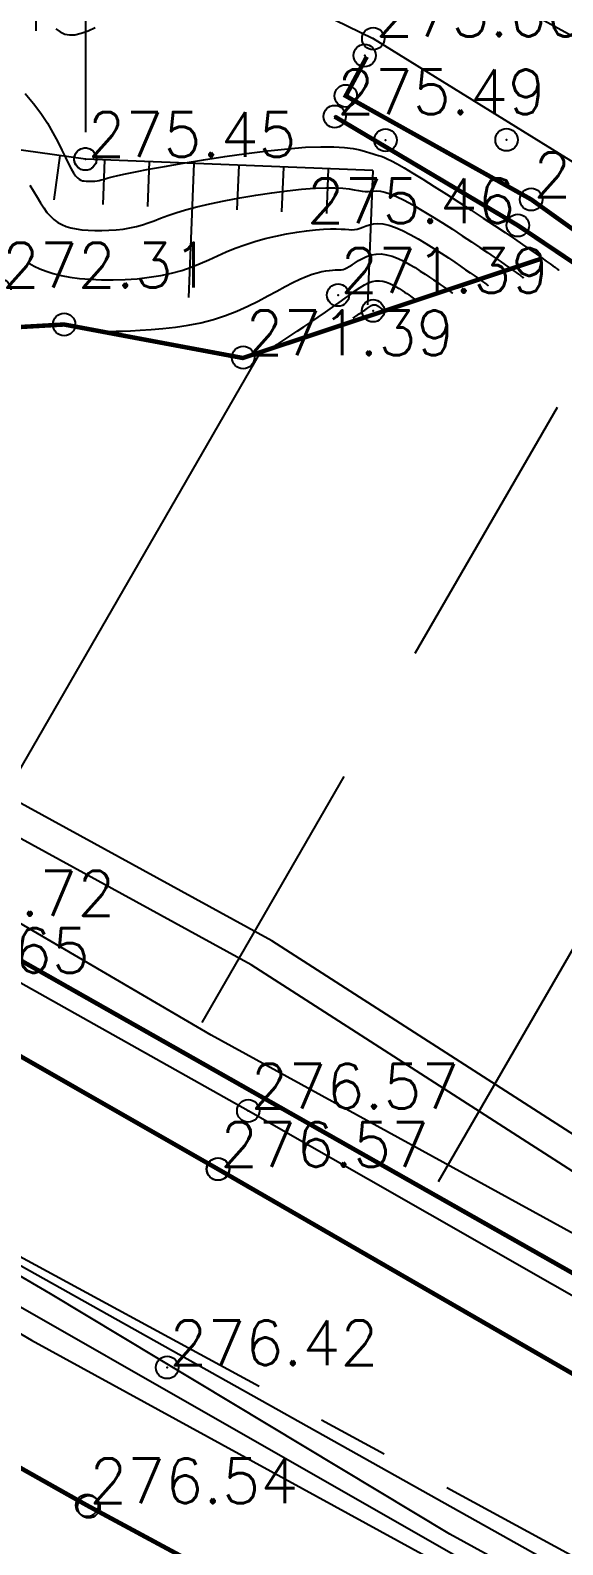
# Model space of a CAD drawing. Header units: millimetres. Extents: x 524954 to 526204, y 9523489 to 9524010.
# Drawn here: x 525315.41 to 525327.3, y 9523706.46 to 9523740.29 of the extents above; entities that cross this region are included whole.
import ezdxf
from ezdxf.enums import TextEntityAlignment as Align

# ---------------------------------------------------------------- set-up
doc = ezdxf.new("R2010")
doc.units = ezdxf.units.MM
doc.header["$PDMODE"] = 32
doc.header["$PDSIZE"] = 0.5
for name, pattern in [('ACAD_ISO12W100', [21, 12, -3, 0, -3, 0, -3]), ('AXES2', [28.575, 19.05, -3.175, 3.175, -3.175]), ('CACHE2', [4.7625, 3.175, -1.5875])]:
    doc.linetypes.add(name, pattern=pattern)
for name, color, linetype in [('Axe_Route_Existante', 1, 'AXES2'), ('Bord Fleuve', 4, 'ACAD_ISO12W100'), ('Bord_Route_Existante', 6, 'Continuous'), ('CN_01_00', 3, 'Continuous'), ('CN_02_00', 4, 'Continuous'), ('CN_05_00', 6, 'Continuous'), ('CN_10_00', 1, 'Continuous'), ('Haut_Talus', 30, 'Continuous'), ('PLUME_1', 7, 'Continuous'), ('PLUME_3', 4, 'Continuous'), ('PLUME_4', 3, 'Continuous'), ('PLUME_5', 6, 'Continuous'), ('PLUME_6', 2, 'Continuous'), ('PONT', 7, 'Continuous'), ('Réseau_Electrique', 1, 'CACHE2'), ('Talus', 2, 'Continuous'), ('TopoAlt', 3, 'Continuous'), ('TOPOJIS', 7, 'Continuous')]:
    doc.layers.add(name, color=color, linetype=linetype)
doc.layers.add('Bord_Route_Existante_POLY3D', color=6, linetype='Continuous', plot=False)
doc.layers.add('Trottoir', color=7, linetype='Continuous', true_color=0xff6666)
doc.styles.add('Simplex 1.0', font='Simplex.shx', dxfattribs={"width": 0.99, "height": 1})
doc.styles.get("Standard").update_dxf_attribs({"font": 'arial.ttf'})
doc.dimstyles.new('ISO-25', dxfattribs={"dimtxt": 2.5, "dimasz": 2.5, "dimexe": 1.25, "dimexo": 0.625, "dimtad": 1, "dimtxsty": 'Standard', "dimcen": 2.5, "dimadec": 0, "dimazin": 0, "dimtfac": 1, "dimtmove": 0, "dimatfit": 3, "dimfxl": 1, "dimarcsym": 0})

# ---------------------------------------------------------------- blocks, each defined once
blk = doc.blocks.new('TCPOINT M')
at = {"color": 0}
blk.add_point((0, 0), dxfattribs=at)
at = {"layer": 'TopoAlt', "style": 'Simplex 1.0', "width": 0.99}
blk.add_attdef('ALT', (0.15, 0.15), '', height=1, dxfattribs=at)
blk = doc.blocks.new('e004')
at = {"color": 0}
blk.add_line((0, 3.777478), (0, 0.25), dxfattribs=at)
for points in [[(-1.096503, 3.137365), (-1.096503, 3.412949), (1.096503, 4.142007), (1.096503, 4.417591)], [(-1.096503, 2.861781), (-1.096503, 3.137365), (1.096503, 3.866423), (1.096503, 4.142007)]]:
    blk.add_lwpolyline(points, dxfattribs=at)
blk.add_circle((0, 0), 0.25, dxfattribs=at)
blk = doc.blocks.new('*D29')
at = {"color": 0, "lineweight": -2, "transparency": 16777216}
for p, q in [((525274.397, 9523734.835), (525248.537, 9523688.664)), ((525251.329, 9523688.533), (525351.663, 9523632.337)), ((525379.094, 9523676.196), (525353.234, 9523630.025))]:
    blk.add_line(p, q, dxfattribs=at)
at = {"color": 0, "transparency": 16777216}
for points in [[(525251.533, 9523688.897), (525251.125, 9523688.17), (525249.148, 9523689.755)], [(525351.867, 9523632.701), (525351.46, 9523631.974), (525353.845, 9523631.115)]]:
    blk.add_solid(points, dxfattribs=at)
at = {"layer": 'Defpoints', "color": 0, "transparency": 16777216}
for p in [(525274.702, 9523735.381), (525379.399, 9523676.741), (525353.845, 9523631.115)]:
    blk.add_point(p, dxfattribs=at)
at = {"color": 0, "transparency": 16777216, "insert": (525302.425, 9523662.094), "char_height": 2.5, "attachment_point": 5, "rotation": 330.7474}
blk.add_mtext('120', dxfattribs=at)

msp = doc.modelspace()

# ---------------------------------------------------------------- hatches: boundary and pattern name
at = {"layer": 'Bord Fleuve', "ltscale": 0.5}
h = msp.add_hatch(dxfattribs=at)
h.set_pattern_fill('ANSI33', color=135, scale=2, angle=15, style=0)
edge = h.paths.add_edge_path()
edge.add_line((525326.846, 9523735.199), (525327.483, 9523734.771))
edge.add_line((525327.483, 9523734.771), (525364.269, 9523714.296))
edge.add_line((525364.269, 9523714.296), (525365.78, 9523713.988))
edge.add_line((525365.78, 9523713.988), (525369.372, 9523711.903))
edge.add_line((525369.372, 9523711.903), (525375.355, 9523708.431))
edge.add_line((525375.355, 9523708.431), (525381.004, 9523705.169))
edge.add_line((525293.676, 9523732.146), (525299.792, 9523730.275))
edge.add_line((525299.792, 9523730.275), (525304.371, 9523733.048))
edge.add_line((525304.371, 9523733.048), (525316.169, 9523733.718))
edge.add_line((525316.169, 9523733.718), (525320.161, 9523732.97))
edge.add_line((525320.161, 9523732.97), (525326.842, 9523735.193))
edge.add_line((525369.06, 9523689.539), (525336.596, 9523707.741))
edge.add_line((525336.596, 9523707.741), (525310.114, 9523722.746))
edge.add_line((525310.114, 9523722.746), (525293.676, 9523732.146))
edge.add_line((525381.004, 9523705.169), (525381.313, 9523702.868))
edge.add_line((525381.313, 9523702.868), (525376.206, 9523699.873))
edge.add_line((525376.206, 9523699.873), (525374.714, 9523696.514))
edge.add_line((525374.714, 9523696.514), (525374.46, 9523691.434))
edge.add_line((525374.46, 9523691.434), (525369.5, 9523690.174))
edge.add_line((525369.5, 9523690.174), (525369.06, 9523689.539))

# ---------------------------------------------------------------- linework, layer by layer
msp.add_line((525274.702, 9523735.381), (525379.399, 9523676.741))
at = {"layer": 'Axe_Route_Existante', "ltscale": 0.5, "flags": 128}
msp.add_lwpolyline([(524973.101, 9523802.49), (525007.26, 9523792.779), (525027.54, 9523787.364), (525056.127, 9523779.755), (525082.674, 9523773.102), (525107.546, 9523770.048), (525120.684, 9523770.139), (525151.777, 9523772.648), (525176.899, 9523773.894), (525199.324, 9523771.095), (525218.337, 9523765.264), (525227.192, 9523761.534), (525233.843, 9523758.094), (525246.468, 9523751.167), (525256.506, 9523745.531), (525267.014, 9523739.694), (525277.691, 9523733.704), (525288.849, 9523727.299), (525294.632, 9523724.022), (525301.927, 9523719.966), (525310.691, 9523715.333), (525328.32, 9523705.784), (525328.32, 9523705.784), (525337.316, 9523700.691), (525351.138, 9523692.703), (525363.696, 9523685.45), (525368.801, 9523682.627), (525375.475, 9523679.109), (525390.225, 9523670.468), (525400.9, 9523665.019), (525419.619, 9523658.456), (525435.368, 9523656.046), (525454.334, 9523656.625), (525476.288, 9523660.734), (525488.784, 9523664.768), (525501.859, 9523668.012), (525521.809, 9523675.315), (525541.116, 9523687.802), (525552.62, 9523697.708), (525562.351, 9523710.18), (525568.681, 9523722.572), (525575.059, 9523738.704), (525576.995, 9523751.051), (525577.798, 9523776.069), (525576.166, 9523799.52), (525574.181, 9523815.429), (525572.049, 9523834.204), (525569.92, 9523851.041), (525567.326, 9523868.19), (525565.579, 9523885.379), (525563.689, 9523903.219), (525561.356, 9523920.701), (525558.839, 9523938.161)], dxfattribs=at)
at = {"layer": 'Axe_Route_Existante', "ltscale": 0.2, "flags": 128}
msp.add_lwpolyline([(525160.389, 9523785.573), (525205.797, 9523788.476), (525217.621, 9523788.238), (525236.372, 9523785.487), (525254.986, 9523779.404), (525273.087, 9523770.44), (525292.33, 9523759.946), (525308.092, 9523751.255), (525324.048, 9523742.079), (525331.063, 9523738.206), (525341.621, 9523732.26), (525352.065, 9523726.389), (525361.763, 9523720.953), (525371.128, 9523715.674), (525380.291, 9523710.543), (525400.244, 9523698.831), (525414.858, 9523691.369), (525425.413, 9523686.737), (525431.187, 9523683.889)], dxfattribs=at)
at = {"layer": 'Bord Fleuve', "ltscale": 0.35, "const_width": 0.1, "flags": 128}
msp.add_lwpolyline([(525293.676, 9523732.146), (525299.792, 9523730.275), (525304.371, 9523733.048), (525316.169, 9523733.718), (525320.161, 9523732.97), (525326.842, 9523735.193)], dxfattribs=at)
at = {"layer": 'Bord_Route_Existante', "flags": 128}
msp.add_lwpolyline([(525306.727, 9523748.07), (525323.073, 9523740.103), (525323.073, 9523740.103), (525329.022, 9523736.429), (525329.022, 9523736.429), (525334.555, 9523733.316), (525343.726, 9523728.156), (525351.8, 9523723.613)], dxfattribs=at)
at = {"layer": 'Bord_Route_Existante_POLY3D'}
msp.add_polyline3d([(525306.727, 9523748.07, 276.21), (525323.073, 9523740.103, 275.6), (525329.022, 9523736.429, 275.51), (525334.555, 9523733.316, 275.43), (525343.726, 9523728.156, 275.49), (525351.8, 9523723.613, 275.47)], dxfattribs=at)
at = {"layer": 'CN_01_00', "flags": 128}
for points, elevation in [([(525315.396, 9523735.078), (525315.503, 9523735.018), (525315.626, 9523734.96), (525315.766, 9523734.907), (525315.924, 9523734.857), (525316.101, 9523734.814), (525316.296, 9523734.777), (525316.513, 9523734.748), (525316.749, 9523734.728), (525317.001, 9523734.716), (525317.264, 9523734.715), (525317.533, 9523734.724), (525317.803, 9523734.742), (525318.069, 9523734.772), (525318.327, 9523734.813), (525318.57, 9523734.865), (525318.796, 9523734.928), (525319.008, 9523735.001), (525319.209, 9523735.081), (525319.404, 9523735.166), (525319.597, 9523735.252), (525319.792, 9523735.339), (525319.993, 9523735.422), (525320.204, 9523735.501), (525320.428, 9523735.572), (525320.662, 9523735.636), (525320.9, 9523735.692), (525321.136, 9523735.74), (525321.366, 9523735.779), (525321.584, 9523735.811), (525321.785, 9523735.834), (525321.964, 9523735.848), (525322.117, 9523735.854), (525322.246, 9523735.854), (525322.354, 9523735.85), (525322.446, 9523735.844), (525322.525, 9523735.838), (525322.594, 9523735.836), (525322.657, 9523735.839), (525322.717, 9523735.85), (525322.779, 9523735.87), (525322.844, 9523735.896), (525322.914, 9523735.923), (525322.992, 9523735.948), (525323.079, 9523735.966), (525323.178, 9523735.973), (525323.291, 9523735.964), (525323.42, 9523735.936), (525323.567, 9523735.885), (525323.727, 9523735.815), (525323.897, 9523735.729), (525324.073, 9523735.631), (525324.25, 9523735.525), (525324.425, 9523735.416), (525324.593, 9523735.308), (525324.751, 9523735.204), (525324.894, 9523735.108), (525325.022, 9523735.021), (525325.137, 9523734.943), (525325.238, 9523734.873), (525325.326, 9523734.811), (525325.401, 9523734.758), (525325.464, 9523734.713), (525325.515, 9523734.677), (525325.555, 9523734.648), (525325.585, 9523734.627), (525325.607, 9523734.611), (525325.621, 9523734.601), (525325.63, 9523734.594), (525325.635, 9523734.591), (525325.636, 9523734.59), (525325.636, 9523734.59)], 273), ([(525320.858, 9523733.23), (525320.859, 9523733.23), (525320.862, 9523733.232), (525320.872, 9523733.239), (525320.892, 9523733.252), (525320.924, 9523733.273), (525320.972, 9523733.304), (525321.038, 9523733.348), (525321.127, 9523733.407), (525321.24, 9523733.481), (525321.373, 9523733.569), (525321.521, 9523733.667), (525321.679, 9523733.773), (525321.842, 9523733.883), (525322.006, 9523733.995), (525322.165, 9523734.105), (525322.313, 9523734.21), (525322.448, 9523734.308), (525322.57, 9523734.397), (525322.68, 9523734.476), (525322.781, 9523734.545), (525322.875, 9523734.602), (525322.962, 9523734.647), (525323.046, 9523734.678), (525323.128, 9523734.695), (525323.21, 9523734.697), (525323.29, 9523734.686), (525323.369, 9523734.665), (525323.446, 9523734.635), (525323.519, 9523734.599), (525323.589, 9523734.56), (525323.655, 9523734.519), (525323.716, 9523734.479), (525323.771, 9523734.442), (525323.82, 9523734.409), (525323.865, 9523734.379), (525323.903, 9523734.352), (525323.937, 9523734.328), (525323.966, 9523734.308), (525323.99, 9523734.29), (525324.01, 9523734.276), (525324.025, 9523734.265), (525324.037, 9523734.257), (525324.045, 9523734.251), (525324.051, 9523734.247), (525324.054, 9523734.245), (525324.056, 9523734.243), (525324.056, 9523734.243), (525324.057, 9523734.243)], 271)]:
    msp.add_lwpolyline(points, dxfattribs=dict(at, elevation=elevation))
at = {"layer": 'CN_02_00', "flags": 128}
for points, elevation in [([(525315.983, 9523740.322), (525316.085, 9523740.252), (525316.184, 9523740.206), (525316.289, 9523740.186), (525316.409, 9523740.191), (525316.55, 9523740.222), (525316.704, 9523740.276), (525316.864, 9523740.351)], 276), ([(525315.403, 9523736.83), (525315.488, 9523736.693), (525315.567, 9523736.561), (525315.641, 9523736.438), (525315.714, 9523736.324), (525315.787, 9523736.222), (525315.862, 9523736.135), (525315.942, 9523736.061), (525316.026, 9523736), (525316.116, 9523735.949), (525316.215, 9523735.909), (525316.321, 9523735.877), (525316.438, 9523735.853), (525316.566, 9523735.836), (525316.706, 9523735.824), (525316.855, 9523735.817), (525317.011, 9523735.817), (525317.17, 9523735.822), (525317.33, 9523735.833), (525317.488, 9523735.85), (525317.64, 9523735.874), (525317.784, 9523735.905), (525317.919, 9523735.943), (525318.049, 9523735.987), (525318.182, 9523736.036), (525318.325, 9523736.091), (525318.484, 9523736.15), (525318.667, 9523736.212), (525318.88, 9523736.276), (525319.13, 9523736.343), (525319.421, 9523736.411), (525319.745, 9523736.479), (525320.092, 9523736.544), (525320.449, 9523736.604), (525320.805, 9523736.658), (525321.151, 9523736.704), (525321.474, 9523736.739), (525321.764, 9523736.762), (525322.011, 9523736.772), (525322.219, 9523736.771), (525322.392, 9523736.761), (525322.534, 9523736.745), (525322.651, 9523736.727), (525322.747, 9523736.71), (525322.827, 9523736.696), (525322.896, 9523736.688), (525322.958, 9523736.689), (525323.018, 9523736.694), (525323.081, 9523736.699), (525323.151, 9523736.701), (525323.232, 9523736.694), (525323.33, 9523736.674), (525323.448, 9523736.636), (525323.59, 9523736.577), (525323.761, 9523736.493), (525323.955, 9523736.388), (525324.167, 9523736.265), (525324.389, 9523736.131), (525324.617, 9523735.989), (525324.843, 9523735.845), (525325.062, 9523735.702), (525325.268, 9523735.566), (525325.455, 9523735.441), (525325.623, 9523735.327), (525325.773, 9523735.225), (525325.906, 9523735.133), (525326.021, 9523735.053), (525326.119, 9523734.983), (525326.201, 9523734.925), (525326.268, 9523734.877), (525326.32, 9523734.839), (525326.36, 9523734.811), (525326.388, 9523734.791), (525326.407, 9523734.778), (525326.418, 9523734.769), (525326.424, 9523734.765), (525326.426, 9523734.764), (525326.426, 9523734.763)], 274), ([(525317.04, 9523733.557), (525317.041, 9523733.557), (525317.047, 9523733.558), (525317.063, 9523733.558), (525317.094, 9523733.559), (525317.146, 9523733.561), (525317.223, 9523733.564), (525317.33, 9523733.567), (525317.473, 9523733.572), (525317.655, 9523733.579), (525317.871, 9523733.589), (525318.113, 9523733.604), (525318.377, 9523733.627), (525318.655, 9523733.659), (525318.94, 9523733.702), (525319.226, 9523733.758), (525319.506, 9523733.83), (525319.774, 9523733.917), (525320.03, 9523734.018), (525320.273, 9523734.127), (525320.502, 9523734.241), (525320.718, 9523734.355), (525320.919, 9523734.465), (525321.106, 9523734.568), (525321.278, 9523734.658), (525321.436, 9523734.733), (525321.579, 9523734.793), (525321.708, 9523734.84), (525321.823, 9523734.875), (525321.926, 9523734.9), (525322.017, 9523734.918), (525322.096, 9523734.928), (525322.164, 9523734.934), (525322.223, 9523734.937), (525322.273, 9523734.937), (525322.317, 9523734.939), (525322.358, 9523734.942), (525322.399, 9523734.949), (525322.441, 9523734.962), (525322.487, 9523734.982), (525322.539, 9523735.012), (525322.6, 9523735.051), (525322.669, 9523735.098), (525322.747, 9523735.147), (525322.833, 9523735.195), (525322.926, 9523735.238), (525323.027, 9523735.272), (525323.135, 9523735.292), (525323.25, 9523735.295), (525323.372, 9523735.277), (525323.498, 9523735.242), (525323.627, 9523735.192), (525323.756, 9523735.13), (525323.883, 9523735.061), (525324.007, 9523734.988), (525324.124, 9523734.913), (525324.233, 9523734.841), (525324.332, 9523734.775), (525324.421, 9523734.715), (525324.501, 9523734.661), (525324.571, 9523734.612), (525324.632, 9523734.57), (525324.684, 9523734.533), (525324.727, 9523734.502), (525324.763, 9523734.476), (525324.79, 9523734.457), (525324.811, 9523734.442), (525324.826, 9523734.431), (525324.836, 9523734.424), (525324.842, 9523734.42), (525324.845, 9523734.417), (525324.846, 9523734.417), (525324.847, 9523734.416)], 272)]:
    msp.add_lwpolyline(points, dxfattribs=dict(at, elevation=elevation))
at = {"layer": 'CN_05_00', "elevation": 275, "flags": 128}
msp.add_lwpolyline([(525315.301, 9523738.878), (525315.487, 9523738.658), (525315.651, 9523738.435), (525315.795, 9523738.215), (525315.92, 9523738.002), (525316.028, 9523737.8), (525316.121, 9523737.613), (525316.201, 9523737.447), (525316.269, 9523737.306), (525316.329, 9523737.192), (525316.38, 9523737.104), (525316.426, 9523737.039), (525316.467, 9523736.992), (525316.505, 9523736.961), (525316.542, 9523736.941), (525316.58, 9523736.93), (525316.62, 9523736.924), (525316.663, 9523736.92), (525316.71, 9523736.918), (525316.758, 9523736.918), (525316.807, 9523736.92), (525316.857, 9523736.923), (525316.906, 9523736.928), (525316.953, 9523736.936), (525316.998, 9523736.946), (525317.041, 9523736.957), (525317.09, 9523736.973), (525317.155, 9523736.992), (525317.246, 9523737.016), (525317.371, 9523737.047), (525317.542, 9523737.085), (525317.767, 9523737.131), (525318.056, 9523737.186), (525318.414, 9523737.251), (525318.829, 9523737.322), (525319.284, 9523737.396), (525319.761, 9523737.469), (525320.245, 9523737.537), (525320.718, 9523737.597), (525321.163, 9523737.645), (525321.563, 9523737.677), (525321.905, 9523737.69), (525322.192, 9523737.687), (525322.429, 9523737.672), (525322.622, 9523737.647), (525322.777, 9523737.617), (525322.9, 9523737.584), (525322.997, 9523737.553), (525323.074, 9523737.527), (525323.137, 9523737.507), (525323.193, 9523737.492), (525323.248, 9523737.475), (525323.31, 9523737.453), (525323.385, 9523737.421), (525323.481, 9523737.374), (525323.604, 9523737.308), (525323.761, 9523737.218), (525323.956, 9523737.101), (525324.184, 9523736.961), (525324.437, 9523736.802), (525324.706, 9523736.631), (525324.983, 9523736.453), (525325.261, 9523736.273), (525325.531, 9523736.097), (525325.785, 9523735.929), (525326.017, 9523735.774), (525326.225, 9523735.634), (525326.41, 9523735.507), (525326.573, 9523735.394), (525326.715, 9523735.295), (525326.836, 9523735.209), (525326.938, 9523735.136), (525327.021, 9523735.077), (525327.085, 9523735.031), (525327.134, 9523734.996), (525327.169, 9523734.971), (525327.192, 9523734.954), (525327.206, 9523734.944), (525327.213, 9523734.939), (525327.216, 9523734.937), (525327.216, 9523734.937)], dxfattribs=at)
at = {"layer": 'CN_10_00', "elevation": 270, "flags": 128}
msp.add_lwpolyline([(525322.627, 9523733.867), (525322.627, 9523733.867), (525322.628, 9523733.867), (525322.63, 9523733.869), (525322.634, 9523733.871), (525322.64, 9523733.875), (525322.65, 9523733.882), (525322.663, 9523733.89), (525322.681, 9523733.902), (525322.703, 9523733.917), (525322.73, 9523733.935), (525322.76, 9523733.954), (525322.791, 9523733.975), (525322.824, 9523733.997), (525322.857, 9523734.02), (525322.888, 9523734.042), (525322.918, 9523734.063), (525322.945, 9523734.082), (525322.969, 9523734.1), (525322.991, 9523734.116), (525323.012, 9523734.13), (525323.03, 9523734.141), (525323.048, 9523734.15), (525323.065, 9523734.156), (525323.081, 9523734.16), (525323.097, 9523734.16), (525323.113, 9523734.158), (525323.129, 9523734.154), (525323.144, 9523734.148), (525323.159, 9523734.141), (525323.173, 9523734.133), (525323.186, 9523734.125), (525323.199, 9523734.117), (525323.21, 9523734.109), (525323.219, 9523734.103), (525323.228, 9523734.097), (525323.236, 9523734.091), (525323.243, 9523734.086), (525323.249, 9523734.082), (525323.253, 9523734.079), (525323.257, 9523734.076), (525323.26, 9523734.074), (525323.263, 9523734.072), (525323.264, 9523734.071), (525323.265, 9523734.07), (525323.266, 9523734.07), (525323.267, 9523734.069), (525323.267, 9523734.069), (525323.267, 9523734.069)], dxfattribs=at)
at = {"layer": 'Haut_Talus', "flags": 128}
msp.add_lwpolyline([(525323.066, 9523737.156), (525316.644, 9523737.414), (525305.986, 9523738.903), (525301.335, 9523737.39), (525297.944, 9523735.474), (525297.119, 9523735.043), (525293.993, 9523732.565)], dxfattribs=at)
at = {"layer": 'PLUME_1'}
msp.add_lwpolyline([(525200.32, 9523770.31), (525203.883, 9523769.567), (525225.021, 9523761.585), (525244.771, 9523751.997), (525251.046, 9523748.445), (525396.484, 9523665.312), (525416.271, 9523655.226), (525436.946, 9523646.708), (525458.473, 9523640.258), (525480.389, 9523635.341)], dxfattribs=at)
at = {"layer": 'PLUME_3'}
for points in [[(525350.916, 9523692.066), (525342.038, 9523696.932), (525333.659, 9523701.835), (525324.781, 9523706.702), (525315.867, 9523712.067), (525307.487, 9523716.97), (525298.61, 9523721.837), (525290.23, 9523726.74), (525281.353, 9523731.606), (525272.475, 9523736.473), (525264.059, 9523741.875), (525255.181, 9523746.741), (525251.509, 9523748.98), (525246.802, 9523751.644), (525237.961, 9523756.012), (525231.722, 9523759.066), (525228.621, 9523760.344), (525219.317, 9523764.177), (525211.047, 9523767.584), (525210.013, 9523768.009), (525203.847, 9523770.066), (525200.284, 9523770.809)], [(525200.356, 9523769.811), (525203.92, 9523769.069), (525209.587, 9523766.976), (525218.891, 9523763.143), (525224.558, 9523761.05), (525228.195, 9523759.31), (525237.498, 9523755.477), (525244.807, 9523751.499), (525246.376, 9523750.61), (525251.083, 9523747.946), (525254.755, 9523745.707), (525263.633, 9523740.841), (525272.012, 9523735.938), (525280.89, 9523731.071), (525289.306, 9523725.67), (525298.184, 9523720.803), (525307.062, 9523715.936), (525315.441, 9523711.033), (525324.319, 9523706.167), (525332.698, 9523701.264), (525341.612, 9523695.898), (525350.49, 9523691.032), (525358.869, 9523686.129)]]:
    msp.add_lwpolyline(points, dxfattribs=at)
at = {"layer": 'PLUME_4'}
for points in [[(525343.912, 9523705.592), (525337.601, 9523709.643), (525329.222, 9523714.546), (525320.806, 9523719.948), (525311.928, 9523724.814), (525303.513, 9523730.216), (525294.635, 9523735.082), (525286.256, 9523739.985), (525277.341, 9523745.351), (525268.962, 9523750.254), (525260.084, 9523755.12), (525256.412, 9523757.359), (525251.206, 9523759.987), (525241.83, 9523764.817), (525235.591, 9523767.871), (525232.526, 9523768.65), (525222.687, 9523772.945), (525213.955, 9523775.817), (525212.921, 9523776.243), (525206.755, 9523778.3), (525203.192, 9523779.042)], [(525355.356, 9523699.91), (525348.619, 9523702.927), (525349.081, 9523703.462), (525346.479, 9523704.776), (525344.375, 9523706.127), (525343.912, 9523705.592), (525337.601, 9523709.643), (525329.222, 9523714.546), (525320.806, 9523719.948), (525311.928, 9523724.814), (525303.513, 9523730.216), (525294.635, 9523735.082), (525286.256, 9523739.985), (525277.341, 9523745.351), (525268.962, 9523750.254), (525260.084, 9523755.12), (525256.412, 9523757.359), (525251.206, 9523759.987), (525241.83, 9523764.817), (525235.591, 9523767.871), (525232.526, 9523768.65), (525222.687, 9523772.945)]]:
    msp.add_lwpolyline(points, dxfattribs=at)
at = {"layer": 'PLUME_5'}
msp.add_lwpolyline([(525354.505, 9523697.842), (525345.59, 9523703.207), (525336.713, 9523708.074), (525328.333, 9523712.977), (525319.456, 9523717.844), (525311.076, 9523722.747), (525302.162, 9523728.112), (525293.284, 9523732.979), (525284.905, 9523737.882), (525276.027, 9523742.748), (525267.648, 9523747.651), (525258.77, 9523752.518), (525255.098, 9523754.756), (525249.856, 9523757.883), (525241.015, 9523762.251), (525234.277, 9523765.269), (525231.638, 9523767.081), (525221.836, 9523770.878), (525213.067, 9523774.248), (525212.532, 9523774.711), (525206.402, 9523776.269), (525202.802, 9523777.51)], dxfattribs=at)
at = {"layer": 'PLUME_6'}
msp.add_lwpolyline([(525354.894, 9523699.375), (525346.515, 9523704.278), (525337.637, 9523709.144), (525328.759, 9523714.011), (525320.344, 9523719.412), (525311.466, 9523724.279), (525303.087, 9523729.182), (525294.209, 9523734.049), (525285.83, 9523738.952), (525276.915, 9523744.317), (525268.038, 9523749.184), (525259.658, 9523754.087), (525255.487, 9523756.289), (525250.781, 9523758.953), (525241.404, 9523763.783), (525235.165, 9523766.837), (525232.064, 9523768.115), (525222.724, 9523772.447), (525213.457, 9523775.781), (525212.958, 9523775.744), (525206.792, 9523777.801), (525203.192, 9523779.042)], dxfattribs=at)
at = {"layer": 'PONT', "const_width": 0.1, "flags": 128}
for points in [[(525322.93, 9523739.701), (525322.459, 9523738.824), (525326.6, 9523736.512), (525327.934, 9523735.557), (525364.56, 9523715.082), (525366.079, 9523714.772), (525369.787, 9523712.619), (525375.771, 9523709.147), (525380.256, 9523706.543)], [(525322.212, 9523738.363), (525322.212, 9523738.363), (525326.303, 9523735.932), (525327.643, 9523735.031), (525364.376, 9523714.585), (525365.89, 9523714.276), (525369.525, 9523712.167), (525375.508, 9523708.694), (525385.563, 9523702.888)], [(525371.674, 9523687.724), (525336.446, 9523707.476), (525309.964, 9523722.481), (525291.095, 9523733.271)], [(525366.952, 9523679.251), (525362.316, 9523681.651), (525349.65, 9523688.957), (525334.009, 9523697.775), (525324.387, 9523703.187), (525316.682, 9523707.341), (525306.692, 9523712.966), (525298.909, 9523717.467), (525286.187, 9523724.502), (525288.226, 9523728.338), (525290.072, 9523731.598), (525296.887, 9523727.578), (525312.026, 9523719.185), (525319.603, 9523714.854), (525329.312, 9523709.25), (525339.355, 9523703.708), (525353.191, 9523695.772), (525365.771, 9523688.671), (525370.679, 9523685.934), (525366.946, 9523679.239)]]:
    msp.add_lwpolyline(points, dxfattribs=at)
at = {"layer": 'Talus'}
for p, q in [((525316.077, 9523737.493), (525315.938, 9523736.503)), ((525317.071, 9523737.397), (525317.031, 9523736.397)), ((525318.07, 9523737.356), (525318.03, 9523736.357)), ((525319.069, 9523737.316), (525318.949, 9523734.319)), ((525320.068, 9523737.276), (525320.028, 9523736.277)), ((525321.068, 9523737.236), (525321.027, 9523736.237)), ((525322.067, 9523737.196), (525322.027, 9523736.197)), ((525323.066, 9523737.156), (525322.946, 9523734.158))]:
    msp.add_line(p, q, dxfattribs=at)
at = {"layer": 'Trottoir', "flags": 128}
msp.add_lwpolyline([(525431.623, 9523663.835), (525429.435, 9523662.623), (525419.921, 9523663.756), (525410.527, 9523667.251), (525402.929, 9523669.968), (525392.531, 9523675.094), (525382.877, 9523681.021), (525377.53, 9523683.764), (525366.337, 9523690.119), (525353.836, 9523697.252), (525340.005, 9523704.965), (525329.764, 9523710.745), (525320.282, 9523716.154), (525312.596, 9523720.462), (525303.314, 9523725.671), (525296.971, 9523729.217), (525289.209, 9523733.607), (525286.427, 9523735.183), (525285.562, 9523734.031)], dxfattribs=at)

# ---------------------------------------------------------------- block references
at = {"layer": 'Réseau_Electrique'}
msp.add_blockref('e004', (525316.644, 9523737.414), dxfattribs=at)
at = {"layer": 'TOPOJIS'}
ref = msp.add_blockref('TCPOINT M', (525323.073, 9523740.103, 275.6), dxfattribs=at)
ref.add_attrib('ALT', '275.60', (525323.123, 9523740.153, 275.6), dxfattribs={"layer": 'TopoAlt', "height": 1, "style": 'Simplex 1.0', "width": 0.99})
for p in [(525322.882, 9523739.727, 275.58), (525322.459, 9523738.824, 275.46), (525323.347, 9523737.836, 275.47), (525326.051, 9523737.844, 275.45), (525323.069, 9523734.026, 269.75), (525316.169, 9523733.718, 272.17), (525319.61, 9523714.853, 276.57), (525316.719, 9523707.311, 276.55)]:
    msp.add_blockref('TCPOINT M', p, dxfattribs=at)
ref = msp.add_blockref('TCPOINT M', (525322.212, 9523738.363, 275.49), dxfattribs=at)
ref.add_attrib('ALT', '275.49', (525322.262, 9523738.413, 275.49), dxfattribs={"layer": 'TopoAlt', "height": 1, "style": 'Simplex 1.0', "width": 0.99})
ref = msp.add_blockref('TCPOINT M', (525316.644, 9523737.414, 275.45), dxfattribs=at)
ref.add_attrib('ALT', '275.45', (525316.694, 9523737.464, 275.45), dxfattribs={"layer": 'TopoAlt', "height": 1, "style": 'Simplex 1.0', "width": 0.99})
ref = msp.add_blockref('TCPOINT M', (525326.6, 9523736.512, 275.5), dxfattribs=at)
ref.add_attrib('ALT', '275.50', (525326.65, 9523736.562, 275.5), dxfattribs={"layer": 'TopoAlt', "height": 1, "style": 'Simplex 1.0', "width": 0.99})
ref = msp.add_blockref('TCPOINT M', (525326.303, 9523735.932, 275.46), dxfattribs=at)
ref.add_attrib('ALT', '275.46', dxfattribs={"layer": 'TopoAlt', "height": 1, "style": 'Simplex 1.0', "width": 0.99}).set_placement((525326.253, 9523735.982, 275.46), align=Align.RIGHT)
ref = msp.add_blockref('TCPOINT M', (525314.727, 9523734.494, 272.31), dxfattribs=at)
ref.add_attrib('ALT', '272.31', (525314.777, 9523734.544, 272.31), dxfattribs={"layer": 'TopoAlt', "height": 1, "style": 'Simplex 1.0', "width": 0.99})
ref = msp.add_blockref('TCPOINT M', (525322.287, 9523734.376, 271.39), dxfattribs=at)
ref.add_attrib('ALT', '271.39', (525322.337, 9523734.426, 271.39), dxfattribs={"layer": 'TopoAlt', "height": 1, "style": 'Simplex 1.0', "width": 0.99})
ref = msp.add_blockref('TCPOINT M', (525320.168, 9523732.981, 271.39), dxfattribs=at)
ref.add_attrib('ALT', '271.39', (525320.218, 9523733.031, 271.39), dxfattribs={"layer": 'TopoAlt', "height": 1, "style": 'Simplex 1.0', "width": 0.99})
ref = msp.add_blockref('TCPOINT M', (525312.596, 9523720.462, 276.72), dxfattribs=at)
ref.add_attrib('ALT', '276.72', (525312.646, 9523720.512, 276.72), dxfattribs={"layer": 'TopoAlt', "height": 1, "style": 'Simplex 1.0', "width": 0.99})
ref = msp.add_blockref('TCPOINT M', (525312.026, 9523719.185, 276.65), dxfattribs=at)
ref.add_attrib('ALT', '276.65', (525312.076, 9523719.235, 276.65), dxfattribs={"layer": 'TopoAlt', "height": 1, "style": 'Simplex 1.0', "width": 0.99})
ref = msp.add_blockref('TCPOINT M', (525320.282, 9523716.154, 276.57), dxfattribs=at)
ref.add_attrib('ALT', '276.57', (525320.332, 9523716.204, 276.57), dxfattribs={"layer": 'TopoAlt', "height": 1, "style": 'Simplex 1.0', "width": 0.99})
ref = msp.add_blockref('TCPOINT M', (525319.603, 9523714.854, 276.57), dxfattribs=at)
ref.add_attrib('ALT', '276.57', (525319.653, 9523714.904, 276.57), dxfattribs={"layer": 'TopoAlt', "height": 1, "style": 'Simplex 1.0', "width": 0.99})
ref = msp.add_blockref('TCPOINT M', (525318.471, 9523710.422, 276.42), dxfattribs=at)
ref.add_attrib('ALT', '276.42', (525318.521, 9523710.472, 276.42), dxfattribs={"layer": 'TopoAlt', "height": 1, "style": 'Simplex 1.0', "width": 0.99})
ref = msp.add_blockref('TCPOINT M', (525316.682, 9523707.341, 276.54), dxfattribs=at)
ref.add_attrib('ALT', '276.54', (525316.732, 9523707.391, 276.54), dxfattribs={"layer": 'TopoAlt', "height": 1, "style": 'Simplex 1.0', "width": 0.99})

# ---------------------------------------------------------------- dimensions: what is measured, and where the dimension line sits
dim = msp.add_aligned_dim(p1=(525274.702, 9523735.381), p2=(525379.399, 9523676.741), distance=-52.295, dimstyle='ISO-25')
dim.commit()
dim.dimension.update_dxf_attribs({"geometry": '*D29', "text_midpoint": (525302.425, 9523662.094)})

doc.saveas('drawing.dxf')
